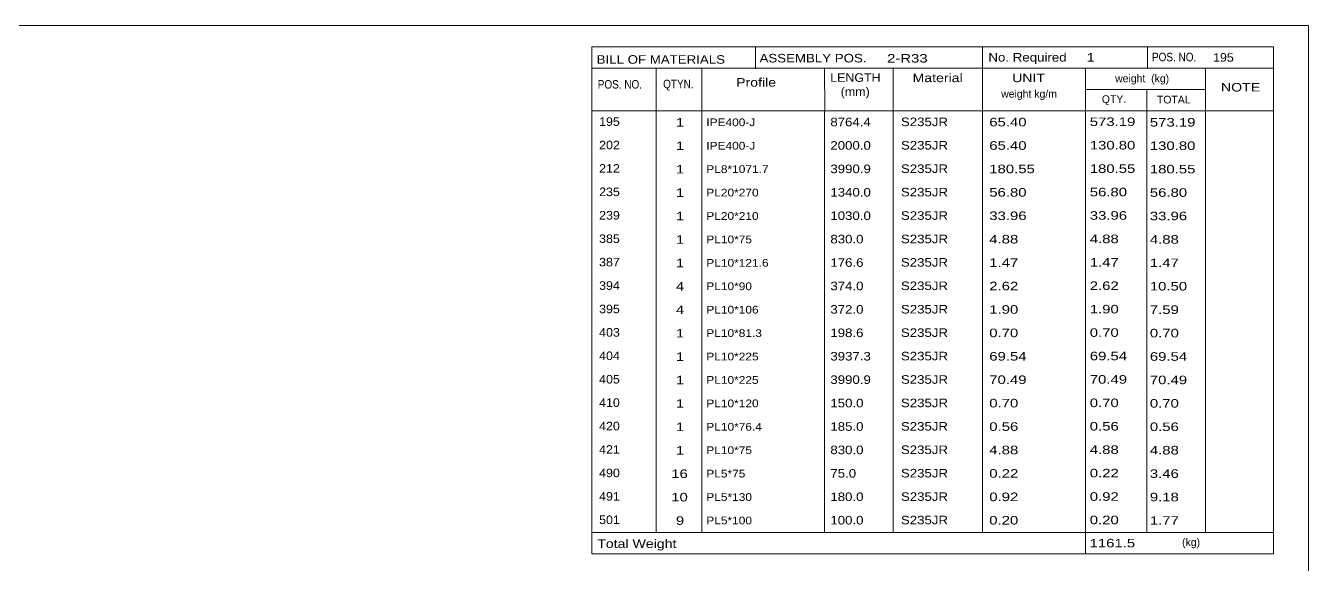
# Model space of a CAD drawing. Header units: millimetres. Extents: x 2 to 1174, y 1 to 825.
# Drawn here: x 842.8 to 1174, y 685.8 to 825 of the extents above; entities that cross this region are included whole.
import ezdxf

# ---------------------------------------------------------------- set-up
doc = ezdxf.new("R2010")
doc.units = ezdxf.units.MM
doc.linetypes.add('XKITLINE00', pattern=[0])
doc.layers.add('DrawingSheet', color=5, linetype='Continuous', lineweight=0)
doc.layers.add('OtherObjectType', color=7, linetype='Continuous', lineweight=0)
doc.styles.add('ARIAL_NARROW', font='ARIALN.TTF')

# ---------------------------------------------------------------- blocks, each defined once
blk = doc.blocks.new('*A195')
at = {"layer": 'DrawingSheet', "color": 5, "linetype": 'XKITLINE00', "lineweight": 0}
for p, q in [((1174, 825), (5, 825)), ((1174, 5), (1174, 825))]:
    blk.add_line(p, q, dxfattribs=at)
blk = doc.blocks.new('*A201')
at = {"layer": 'OtherObjectType', "color": 7, "linetype": 'XKITLINE00', "lineweight": 0}
for p, q in [((988.98, 819.5), (1164.98, 819.5)), ((988.98, 819.5), (988.98, 808.5)), ((1031.26, 819.42), (1031.26, 813.87)), ((1089.85, 814), (1089.85, 819.5)), ((1132.43, 813.96), (1132.43, 819.42)), ((1164.98, 814), (1164.98, 819.5)), ((988.98, 814), (1164.98, 814)), ((1005.64, 814), (1005.64, 803)), ((1017.4, 813.98), (1017.4, 803.03)), ((1049.12, 813.99), (1049.13, 803)), ((1066.78, 813.98), (1066.78, 803)), ((1089.85, 813.98), (1089.85, 803)), ((1116.43, 814), (1116.43, 803)), ((1147.42, 814), (1147.42, 803)), ((1164.98, 814), (1164.98, 808.5)), ((988.98, 808.5), (988.98, 803)), ((1116.45, 808.52), (1147.45, 808.52)), ((1132.28, 808.52), (1132.28, 803)), ((1164.98, 808.5), (1164.98, 803)), ((988.98, 803), (1164.98, 803)), ((988.98, 803), (988.98, 796.95)), ((1005.63, 803), (1005.63, 796.95)), ((1017.44, 802.99), (1017.44, 796.95)), ((1049.12, 803), (1049.11, 796.95)), ((1066.79, 803), (1066.79, 796.95)), ((1089.87, 803), (1089.87, 796.95)), ((1116.44, 803), (1116.44, 796.95)), ((1132.33, 802.95), (1132.33, 796.95)), ((1147.43, 803), (1147.43, 796.95)), ((1164.98, 803), (1164.98, 796.95)), ((988.98, 796.95), (988.98, 790.9)), ((1005.63, 796.95), (1005.63, 790.9)), ((1017.44, 796.94), (1017.44, 790.9)), ((1049.12, 796.95), (1049.11, 790.9)), ((1066.79, 796.95), (1066.79, 790.9)), ((1089.87, 796.95), (1089.87, 790.9)), ((1116.44, 796.95), (1116.44, 790.9)), ((1132.33, 796.9), (1132.33, 790.9)), ((1147.43, 796.95), (1147.43, 790.9)), ((1164.98, 796.95), (1164.98, 790.9)), ((988.98, 790.9), (988.98, 784.85)), ((1005.63, 790.9), (1005.63, 784.85)), ((1017.44, 790.89), (1017.44, 784.85)), ((1049.12, 790.9), (1049.11, 784.85)), ((1066.79, 790.9), (1066.79, 784.85)), ((1089.87, 790.9), (1089.87, 784.85)), ((1116.44, 790.9), (1116.44, 784.85)), ((1132.33, 790.85), (1132.33, 784.85)), ((1147.43, 790.9), (1147.43, 784.85)), ((1164.98, 790.9), (1164.98, 784.85)), ((988.98, 784.85), (988.98, 778.8)), ((1005.63, 784.85), (1005.63, 778.8)), ((1017.44, 784.84), (1017.44, 778.8)), ((1049.12, 784.85), (1049.11, 778.8)), ((1066.79, 784.85), (1066.79, 778.8)), ((1089.87, 784.85), (1089.87, 778.8)), ((1116.44, 784.85), (1116.44, 778.8)), ((1132.33, 784.8), (1132.33, 778.8)), ((1147.43, 784.85), (1147.43, 778.8)), ((1164.98, 784.85), (1164.98, 778.8)), ((988.98, 778.8), (988.98, 772.75)), ((1005.63, 778.8), (1005.63, 772.75)), ((1017.44, 778.79), (1017.44, 772.75)), ((1049.12, 778.8), (1049.11, 772.75)), ((1066.79, 778.8), (1066.79, 772.75)), ((1089.87, 778.8), (1089.87, 772.75)), ((1116.44, 778.8), (1116.44, 772.75)), ((1132.33, 778.75), (1132.33, 772.75)), ((1147.43, 778.8), (1147.43, 772.75)), ((1164.98, 778.8), (1164.98, 772.75)), ((988.98, 772.75), (988.98, 766.7)), ((1005.63, 772.75), (1005.63, 766.7)), ((1017.44, 772.74), (1017.44, 766.7)), ((1049.12, 772.75), (1049.11, 766.7)), ((1066.79, 772.75), (1066.79, 766.7)), ((1089.87, 772.75), (1089.87, 766.7)), ((1116.44, 772.75), (1116.44, 766.7)), ((1132.33, 772.7), (1132.33, 766.7)), ((1147.43, 772.75), (1147.43, 766.7)), ((1164.98, 772.75), (1164.98, 766.7)), ((988.98, 766.7), (988.98, 760.65)), ((1005.63, 766.7), (1005.63, 760.65)), ((1017.44, 766.69), (1017.44, 760.65)), ((1049.12, 766.7), (1049.11, 760.65)), ((1066.79, 766.7), (1066.79, 760.65)), ((1089.87, 766.7), (1089.87, 760.65)), ((1116.44, 766.7), (1116.44, 760.65)), ((1132.33, 766.65), (1132.33, 760.65)), ((1147.43, 766.7), (1147.43, 760.65)), ((1164.98, 766.7), (1164.98, 760.65)), ((988.98, 760.65), (988.98, 754.6)), ((1005.63, 760.65), (1005.63, 754.6)), ((1017.44, 760.64), (1017.44, 754.6)), ((1049.12, 760.65), (1049.11, 754.6)), ((1066.79, 760.65), (1066.79, 754.6)), ((1089.87, 760.65), (1089.87, 754.6)), ((1116.44, 760.65), (1116.44, 754.6)), ((1132.33, 760.6), (1132.33, 754.6)), ((1147.43, 760.65), (1147.43, 754.6)), ((1164.98, 760.65), (1164.98, 754.6)), ((988.98, 754.6), (988.98, 748.55)), ((1005.63, 754.6), (1005.63, 748.55)), ((1017.44, 754.59), (1017.44, 748.55)), ((1049.12, 754.6), (1049.11, 748.55)), ((1066.79, 754.6), (1066.79, 748.55)), ((1089.87, 754.6), (1089.87, 748.55)), ((1116.44, 754.6), (1116.44, 748.55)), ((1132.33, 754.55), (1132.33, 748.55)), ((1147.43, 754.6), (1147.43, 748.55)), ((1164.98, 754.6), (1164.98, 748.55)), ((988.98, 748.55), (988.98, 742.5)), ((1005.63, 748.55), (1005.63, 742.5)), ((1017.44, 748.54), (1017.44, 742.5)), ((1049.12, 748.55), (1049.11, 742.5)), ((1066.79, 748.55), (1066.79, 742.5)), ((1089.87, 748.55), (1089.87, 742.5)), ((1116.44, 748.55), (1116.44, 742.5)), ((1132.33, 748.5), (1132.33, 742.5)), ((1147.43, 748.55), (1147.43, 742.5)), ((1164.98, 748.55), (1164.98, 742.5)), ((988.98, 742.5), (988.98, 736.45)), ((1005.63, 742.5), (1005.63, 736.45)), ((1017.44, 742.49), (1017.44, 736.45)), ((1049.12, 742.5), (1049.11, 736.45)), ((1066.79, 742.5), (1066.79, 736.45)), ((1089.87, 742.5), (1089.87, 736.45)), ((1116.44, 742.5), (1116.44, 736.45)), ((1132.33, 742.45), (1132.33, 736.45)), ((1147.43, 742.5), (1147.43, 736.45)), ((1164.98, 742.5), (1164.98, 736.45)), ((988.98, 736.45), (988.98, 730.4)), ((1005.63, 736.45), (1005.63, 730.4)), ((1017.44, 736.44), (1017.44, 730.4)), ((1049.12, 736.45), (1049.11, 730.4)), ((1066.79, 736.45), (1066.79, 730.4)), ((1089.87, 736.45), (1089.87, 730.4)), ((1116.44, 736.45), (1116.44, 730.4)), ((1132.33, 736.4), (1132.33, 730.4)), ((1147.43, 736.45), (1147.43, 730.4)), ((1164.98, 736.45), (1164.98, 730.4)), ((988.98, 730.4), (988.98, 724.35)), ((1005.63, 730.4), (1005.63, 724.35)), ((1017.44, 730.39), (1017.44, 724.35)), ((1049.12, 730.4), (1049.11, 724.35)), ((1066.79, 730.4), (1066.79, 724.35)), ((1089.87, 730.4), (1089.87, 724.35)), ((1116.44, 730.4), (1116.44, 724.35)), ((1132.33, 730.35), (1132.33, 724.35)), ((1147.43, 730.4), (1147.43, 724.35)), ((1164.98, 730.4), (1164.98, 724.35)), ((988.98, 724.35), (988.98, 718.3)), ((1005.63, 724.35), (1005.63, 718.3)), ((1017.44, 724.34), (1017.44, 718.3)), ((1049.12, 724.35), (1049.11, 718.3)), ((1066.79, 724.35), (1066.79, 718.3)), ((1089.87, 724.35), (1089.87, 718.3)), ((1116.44, 724.35), (1116.44, 718.3)), ((1132.33, 724.3), (1132.33, 718.3)), ((1147.43, 724.35), (1147.43, 718.3)), ((1164.98, 724.35), (1164.98, 718.3)), ((988.98, 718.3), (988.98, 712.25)), ((1005.63, 718.3), (1005.63, 712.25)), ((1017.44, 718.29), (1017.44, 712.25)), ((1049.12, 718.3), (1049.11, 712.25)), ((1066.79, 718.3), (1066.79, 712.25)), ((1089.87, 718.3), (1089.87, 712.25)), ((1116.44, 718.3), (1116.44, 712.25)), ((1132.33, 718.25), (1132.33, 712.25)), ((1147.43, 718.3), (1147.43, 712.25)), ((1164.98, 718.3), (1164.98, 712.25)), ((988.98, 712.25), (988.98, 706.2)), ((1005.63, 712.25), (1005.63, 706.2)), ((1017.44, 712.24), (1017.44, 706.2)), ((1049.12, 712.25), (1049.11, 706.2)), ((1066.79, 712.25), (1066.79, 706.2)), ((1089.87, 712.25), (1089.87, 706.2)), ((1116.44, 712.25), (1116.44, 706.2)), ((1132.33, 712.2), (1132.33, 706.2)), ((1147.43, 712.25), (1147.43, 706.2)), ((1164.98, 712.25), (1164.98, 706.2)), ((988.98, 706.2), (988.98, 700.15)), ((1005.63, 706.2), (1005.63, 700.15)), ((1017.44, 706.19), (1017.44, 700.15)), ((1049.12, 706.2), (1049.11, 700.15)), ((1066.79, 706.2), (1066.79, 700.15)), ((1089.87, 706.2), (1089.87, 700.15)), ((1116.44, 706.2), (1116.44, 700.15)), ((1132.33, 706.15), (1132.33, 700.15)), ((1147.43, 706.2), (1147.43, 700.15)), ((1164.98, 706.2), (1164.98, 700.15)), ((988.98, 700.15), (988.98, 694.1)), ((1005.63, 700.15), (1005.63, 694.1)), ((1017.44, 700.14), (1017.44, 694.1)), ((1049.12, 700.15), (1049.11, 694.1)), ((1066.79, 700.15), (1066.79, 694.1)), ((1089.87, 700.15), (1089.87, 694.1)), ((1116.44, 700.15), (1116.44, 694.1)), ((1132.33, 700.1), (1132.33, 694.1)), ((1147.43, 700.15), (1147.43, 694.1)), ((1164.98, 700.15), (1164.98, 694.1)), ((988.98, 694.1), (1164.98, 694.1)), ((988.98, 694.1), (988.98, 688.6)), ((1116.44, 694.1), (1116.44, 688.6)), ((1164.98, 694.1), (1164.98, 688.6)), ((988.98, 688.6), (1164.98, 688.6))]:
    blk.add_line(p, q, dxfattribs=at)
at = {"layer": 'OtherObjectType', "color": 7, "style": 'ARIAL_NARROW'}
for s, height, width, p in [('No. Required', 2.2, 1.36, (1091.39, 815.72)), ('POS. NO.', 2.2, 1.02, (1133.63, 815.79)), ('BILL OF MATERIALS', 2.2, 1.36, (990.25, 815.16)), ('ASSEMBLY POS.', 2.2, 1.36, (1032.3, 815.5)), ('2-R33', 2.2, 1.525501, (1065.23, 815.46)), ('1', 2.2, 1.525501, (1116.75, 815.72)), ('195', 2.2, 1.270501, (1149.4, 815.69)), ('Profile', 2.2, 1.445, (1026.26, 809.25)), ('LENGTH', 2.2, 1.275, (1050.54, 810.49)), ('Material', 2.2, 1.445, (1071.81, 810.41)), ('UNIT', 2.2, 1.445, (1097.52, 810.4)), ('weight  (kg)', 1.98, 1.19, (1124.11, 810.39)), ('POS. NO.', 2.2, 1.02, (990.53, 808.74)), ('QTYN.', 2.2, 1.02, (1007.42, 808.84)), ('(mm)', 2.2, 1.275, (1053.26, 806.86)), ('weight kg/m', 1.98, 1.19, (1094.69, 806.4)), ('NOTE', 2.2, 1.445, (1151.44, 807.99)), ('QTY.', 1.98, 1.19, (1120.68, 805.03)), ('TOTAL', 1.98, 1.19, (1134.9, 804.91)), ('195', 2.2, 1.270501, (990.89, 799.12)), ('1', 2.2, 1.525501, (1010.71, 798.91)), ('IPE400-J', 1.98, 1.355501, (1018.56, 799.04)), ('8764.4', 2.2, 1.355501, (1050.59, 799.01)), ('S235JR', 2.2, 1.355501, (1068.81, 799.05)), ('65.40', 2.2, 1.525501, (1091.62, 798.99)), ('573.19', 2.2, 1.525501, (1117.57, 799.07)), ('573.19', 2.2, 1.525501, (1133.08, 798.94)), ('202', 2.2, 1.270501, (990.89, 793.07)), ('1', 2.2, 1.525501, (1010.71, 792.86)), ('IPE400-J', 1.98, 1.355501, (1018.56, 792.99)), ('2000.0', 2.2, 1.355501, (1050.59, 792.96)), ('S235JR', 2.2, 1.355501, (1068.81, 793)), ('65.40', 2.2, 1.525501, (1091.62, 792.94)), ('130.80', 2.2, 1.525501, (1117.57, 793.02)), ('130.80', 2.2, 1.525501, (1133.08, 792.89)), ('212', 2.2, 1.270501, (990.89, 787.02)), ('1', 2.2, 1.525501, (1010.71, 786.81)), ('PL8*1071.7', 1.98, 1.355501, (1018.56, 786.94)), ('3990.9', 2.2, 1.355501, (1050.59, 786.91)), ('S235JR', 2.2, 1.355501, (1068.81, 786.95)), ('180.55', 2.2, 1.525501, (1091.62, 786.89)), ('180.55', 2.2, 1.525501, (1117.57, 786.97)), ('180.55', 2.2, 1.525501, (1133.08, 786.84)), ('235', 2.2, 1.270501, (990.89, 780.97)), ('1', 2.2, 1.525501, (1010.71, 780.76)), ('PL20*270', 1.98, 1.355501, (1018.56, 780.89)), ('1340.0', 2.2, 1.355501, (1050.59, 780.86)), ('S235JR', 2.2, 1.355501, (1068.81, 780.9)), ('56.80', 2.2, 1.525501, (1091.62, 780.84)), ('56.80', 2.2, 1.525501, (1117.57, 780.92)), ('56.80', 2.2, 1.525501, (1133.08, 780.79)), ('239', 2.2, 1.270501, (990.89, 774.92)), ('1', 2.2, 1.525501, (1010.71, 774.71)), ('PL20*210', 1.98, 1.355501, (1018.56, 774.84)), ('1030.0', 2.2, 1.355501, (1050.59, 774.81)), ('S235JR', 2.2, 1.355501, (1068.81, 774.85)), ('33.96', 2.2, 1.525501, (1091.62, 774.79)), ('33.96', 2.2, 1.525501, (1117.57, 774.87)), ('33.96', 2.2, 1.525501, (1133.08, 774.74)), ('385', 2.2, 1.270501, (990.89, 768.87)), ('1', 2.2, 1.525501, (1010.71, 768.66)), ('PL10*75', 1.98, 1.355501, (1018.56, 768.79)), ('830.0', 2.2, 1.355501, (1050.59, 768.76)), ('S235JR', 2.2, 1.355501, (1068.81, 768.8)), ('4.88', 2.2, 1.525501, (1091.62, 768.74)), ('4.88', 2.2, 1.525501, (1117.57, 768.82)), ('4.88', 2.2, 1.525501, (1133.08, 768.69)), ('387', 2.2, 1.270501, (990.89, 762.82)), ('1', 2.2, 1.525501, (1010.71, 762.61)), ('PL10*121.6', 1.98, 1.355501, (1018.56, 762.74)), ('176.6', 2.2, 1.355501, (1050.59, 762.71)), ('S235JR', 2.2, 1.355501, (1068.81, 762.75)), ('1.47', 2.2, 1.525501, (1091.62, 762.69)), ('1.47', 2.2, 1.525501, (1117.57, 762.77)), ('1.47', 2.2, 1.525501, (1133.08, 762.64)), ('394', 2.2, 1.270501, (990.89, 756.77)), ('4', 2.2, 1.525501, (1010.71, 756.56)), ('PL10*90', 1.98, 1.355501, (1018.56, 756.69)), ('374.0', 2.2, 1.355501, (1050.59, 756.66)), ('S235JR', 2.2, 1.355501, (1068.81, 756.7)), ('2.62', 2.2, 1.525501, (1091.62, 756.64)), ('2.62', 2.2, 1.525501, (1117.57, 756.72)), ('10.50', 2.2, 1.525501, (1133.08, 756.59)), ('395', 2.2, 1.270501, (990.89, 750.72)), ('4', 2.2, 1.525501, (1010.71, 750.51)), ('PL10*106', 1.98, 1.355501, (1018.56, 750.64)), ('372.0', 2.2, 1.355501, (1050.59, 750.61)), ('S235JR', 2.2, 1.355501, (1068.81, 750.65)), ('1.90', 2.2, 1.525501, (1091.62, 750.59)), ('1.90', 2.2, 1.525501, (1117.57, 750.67)), ('7.59', 2.2, 1.525501, (1133.08, 750.54)), ('403', 2.2, 1.270501, (990.89, 744.67)), ('1', 2.2, 1.525501, (1010.71, 744.46)), ('PL10*81.3', 1.98, 1.355501, (1018.56, 744.59)), ('198.6', 2.2, 1.355501, (1050.59, 744.56)), ('S235JR', 2.2, 1.355501, (1068.81, 744.6)), ('0.70', 2.2, 1.525501, (1091.62, 744.54)), ('0.70', 2.2, 1.525501, (1117.57, 744.62)), ('0.70', 2.2, 1.525501, (1133.08, 744.49)), ('404', 2.2, 1.270501, (990.89, 738.62)), ('1', 2.2, 1.525501, (1010.71, 738.41)), ('PL10*225', 1.98, 1.355501, (1018.56, 738.54)), ('3937.3', 2.2, 1.355501, (1050.59, 738.51)), ('S235JR', 2.2, 1.355501, (1068.81, 738.55)), ('69.54', 2.2, 1.525501, (1091.62, 738.49)), ('69.54', 2.2, 1.525501, (1117.57, 738.57)), ('69.54', 2.2, 1.525501, (1133.08, 738.44)), ('405', 2.2, 1.270501, (990.89, 732.57)), ('1', 2.2, 1.525501, (1010.71, 732.36)), ('PL10*225', 1.98, 1.355501, (1018.56, 732.49)), ('3990.9', 2.2, 1.355501, (1050.59, 732.46)), ('S235JR', 2.2, 1.355501, (1068.81, 732.5)), ('70.49', 2.2, 1.525501, (1091.62, 732.44)), ('70.49', 2.2, 1.525501, (1117.57, 732.52)), ('70.49', 2.2, 1.525501, (1133.08, 732.39)), ('410', 2.2, 1.270501, (990.89, 726.52)), ('150.0', 2.2, 1.355501, (1050.59, 726.41)), ('S235JR', 2.2, 1.355501, (1068.81, 726.45)), ('0.70', 2.2, 1.525501, (1091.62, 726.39)), ('0.70', 2.2, 1.525501, (1117.57, 726.47)), ('1', 2.2, 1.525501, (1010.71, 726.31)), ('PL10*120', 1.98, 1.355501, (1018.56, 726.44)), ('0.70', 2.2, 1.525501, (1133.08, 726.34)), ('420', 2.2, 1.270501, (990.89, 720.47)), ('1', 2.2, 1.525501, (1010.71, 720.26)), ('PL10*76.4', 1.98, 1.355501, (1018.56, 720.39)), ('185.0', 2.2, 1.355501, (1050.59, 720.36)), ('S235JR', 2.2, 1.355501, (1068.81, 720.4)), ('0.56', 2.2, 1.525501, (1091.62, 720.34)), ('0.56', 2.2, 1.525501, (1117.57, 720.42)), ('0.56', 2.2, 1.525501, (1133.08, 720.29)), ('421', 2.2, 1.270501, (990.89, 714.42)), ('1', 2.2, 1.525501, (1010.71, 714.21)), ('PL10*75', 1.98, 1.355501, (1018.56, 714.34)), ('830.0', 2.2, 1.355501, (1050.59, 714.31)), ('S235JR', 2.2, 1.355501, (1068.81, 714.35)), ('4.88', 2.2, 1.525501, (1091.62, 714.29)), ('4.88', 2.2, 1.525501, (1117.57, 714.37)), ('4.88', 2.2, 1.525501, (1133.08, 714.24)), ('490', 2.2, 1.270501, (990.89, 708.37)), ('16', 2.2, 1.525501, (1009.51, 708.16)), ('PL5*75', 1.98, 1.355501, (1018.56, 708.29)), ('75.0', 2.2, 1.355501, (1050.59, 708.26)), ('S235JR', 2.2, 1.355501, (1068.81, 708.3)), ('0.22', 2.2, 1.525501, (1091.62, 708.24)), ('0.22', 2.2, 1.525501, (1117.57, 708.32)), ('3.46', 2.2, 1.525501, (1133.08, 708.19)), ('491', 2.2, 1.270501, (990.89, 702.32)), ('10', 2.2, 1.525501, (1009.51, 702.11)), ('PL5*130', 1.98, 1.355501, (1018.56, 702.24)), ('180.0', 2.2, 1.355501, (1050.59, 702.21)), ('S235JR', 2.2, 1.355501, (1068.81, 702.25)), ('0.92', 2.2, 1.525501, (1091.62, 702.19)), ('0.92', 2.2, 1.525501, (1117.57, 702.27)), ('9.18', 2.2, 1.525501, (1133.08, 702.14)), ('501', 2.2, 1.270501, (990.89, 696.27)), ('9', 2.2, 1.525501, (1010.71, 696.06)), ('PL5*100', 1.98, 1.355501, (1018.56, 696.19)), ('100.0', 2.2, 1.355501, (1050.59, 696.16)), ('S235JR', 2.2, 1.355501, (1068.81, 696.2)), ('0.20', 2.2, 1.525501, (1091.62, 696.14)), ('0.20', 2.2, 1.525501, (1117.57, 696.22)), ('1.77', 2.2, 1.525501, (1133.08, 696.09)), ('Total Weight', 2.2, 1.445, (990.4, 690.09)), ('1161.5', 2.2, 1.525501, (1117.52, 690.24)), ('(kg)', 1.98, 1.19, (1141.4, 690.61))]:
    blk.add_text(s, height=height, dxfattribs=dict(at, width=width)).set_placement(p)

msp = doc.modelspace()

# ---------------------------------------------------------------- block references
at = {"lineweight": 0}
for name in ['*A195', '*A201']:
    msp.add_blockref(name, (0, 0), dxfattribs=at)

doc.saveas('drawing.dxf')
